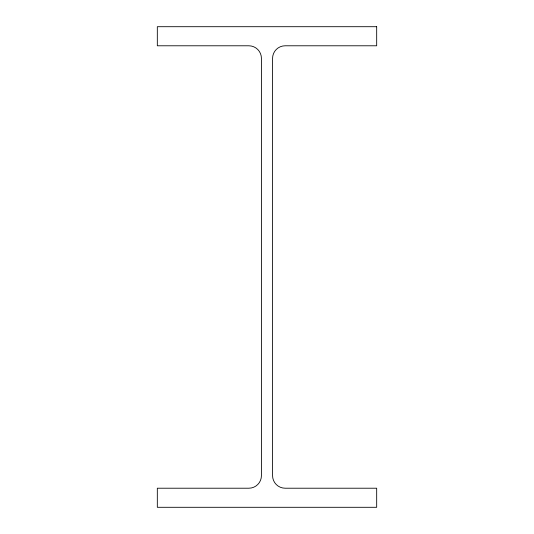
<?xml version="1.0" encoding="UTF-8"?>
<svg xmlns="http://www.w3.org/2000/svg" width="534" height="534" viewBox="0 0 534 534"><rect width="100%" height="100%" fill="white"/><g stroke="black" fill="none" stroke-linecap="round" stroke-linejoin="round"><path stroke-width="0.8" d="M376.677 26.7L157.323 26.7L157.323 45.784L248.844 45.784A12.589 12.589 0 0 1 261.433 58.38L261.433 475.62A12.589 12.589 0 0 1 248.844 488.216L157.323 488.216L157.323 507.3L376.677 507.3L376.677 488.216L285.156 488.216A12.589 12.589 0 0 1 272.567 475.62L272.567 58.38A12.589 12.589 0 0 1 285.156 45.784L376.677 45.784L376.677 26.7"/></g></svg>
